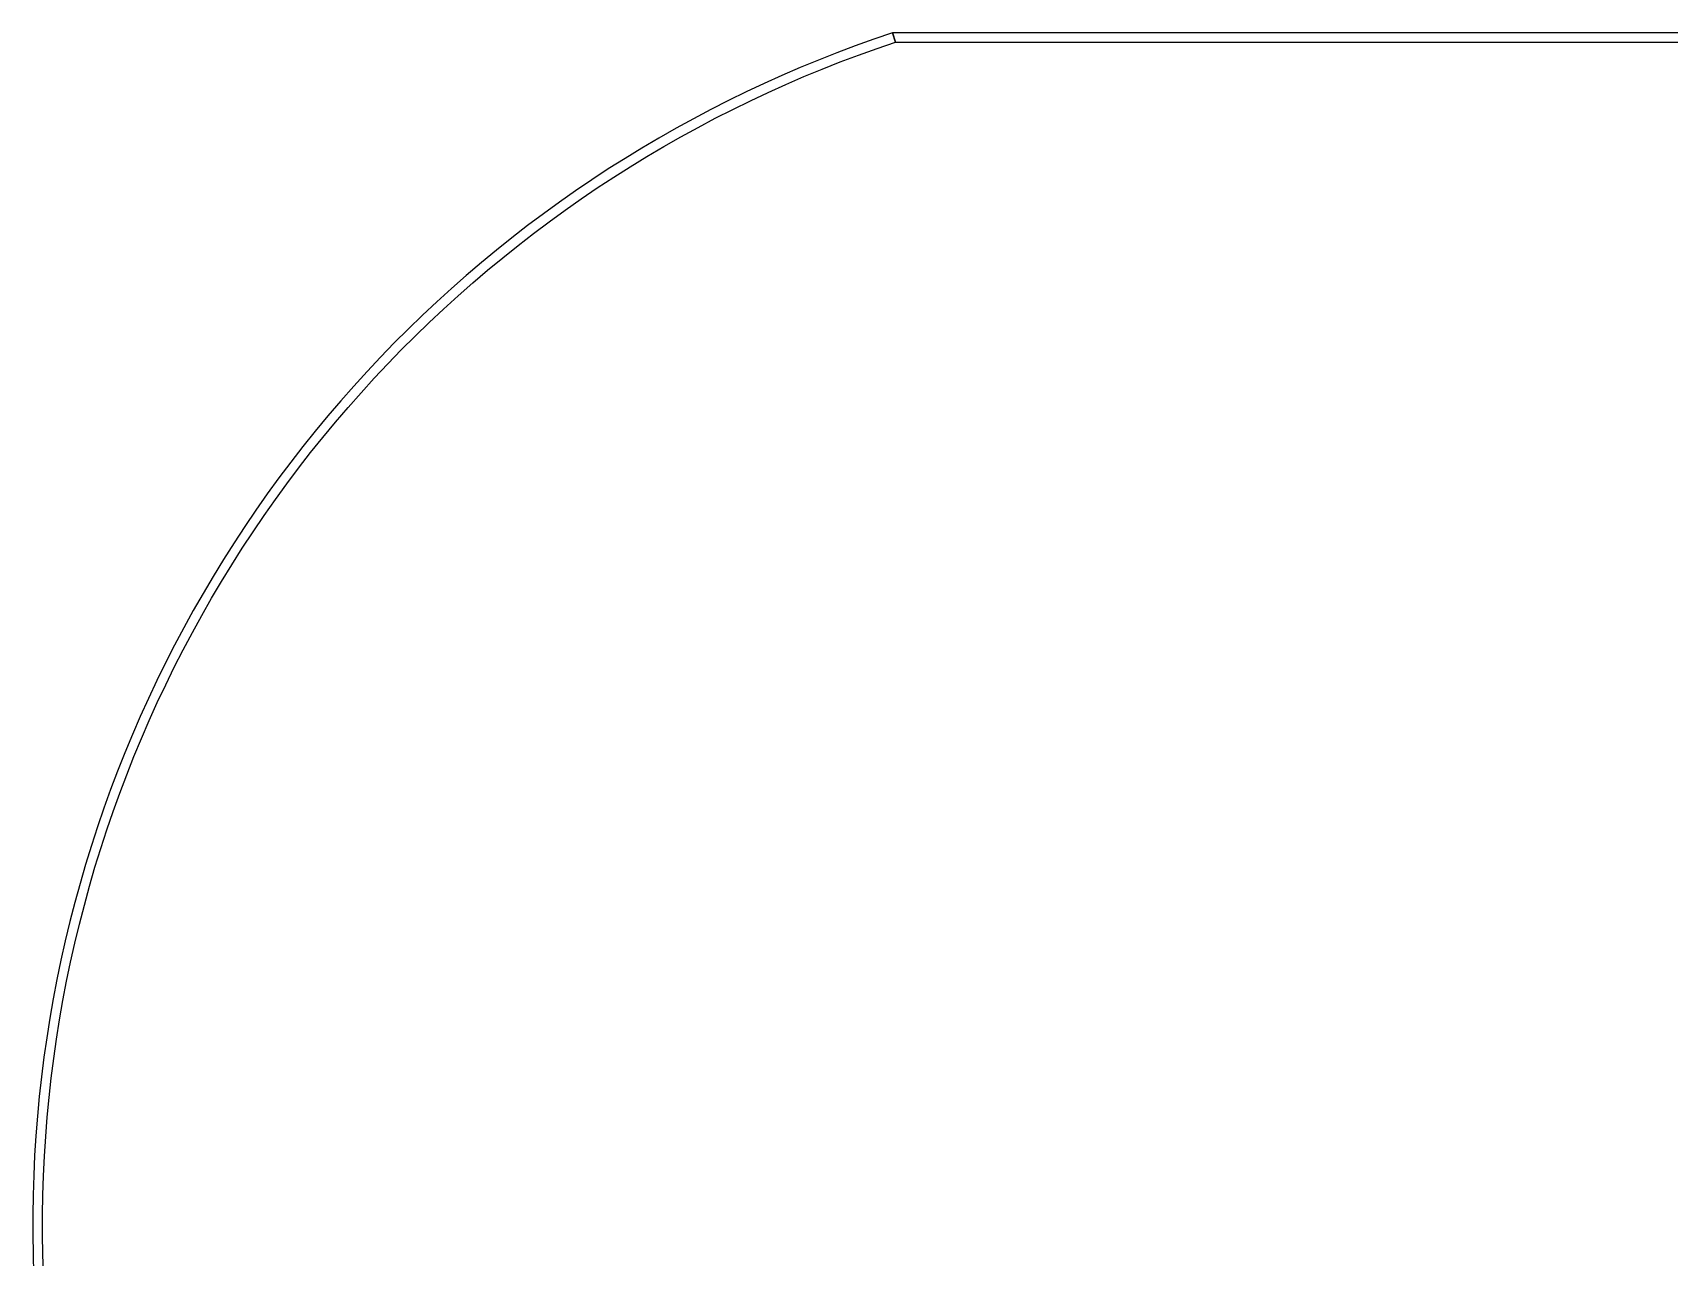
# Model space of a CAD drawing. Extents: x -25499 to 25499, y -25499 to 24195.
# Drawn here: x -25499 to 7710, y -652 to 24195 of the extents above; entities that cross this region are included whole.
import ezdxf

# ---------------------------------------------------------------- set-up
doc = ezdxf.new("R2010")
doc.units = 0

msp = doc.modelspace()

# ---------------------------------------------------------------- linework, layer by layer
for points in [[(-8053, 24195), (-8433, 24065), (-8810, 23930), (-9184, 23789), (-9557, 23641), (-9927, 23488), (-10295, 23329), (-10660, 23165), (-11023, 22994), (-11383, 22818), (-11740, 22637), (-12094, 22449), (-12445, 22257), (-12794, 22058), (-13139, 21855), (-13480, 21646), (-13819, 21431), (-14154, 21211), (-14485, 20986), (-14813, 20756), (-15137, 20521), (-15458, 20281), (-15775, 20035), (-16088, 19785), (-16396, 19530), (-16701, 19270), (-17002, 19005), (-17298, 18735), (-17591, 18461), (-17879, 18183), (-18162, 17900), (-18441, 17612), (-18715, 17320), (-18985, 17024), (-19250, 16724), (-19511, 16419), (-19766, 16110), (-20017, 15798), (-20263, 15481), (-20503, 15161), (-20739, 14837), (-20970, 14510), (-21195, 14178), (-21415, 13844), (-21630, 13505), (-21839, 13164), (-22044, 12819), (-22242, 12471), (-22435, 12120), (-22623, 11766), (-22805, 11409), (-22982, 11050), (-23152, 10687), (-23317, 10322), (-23477, 9955), (-23630, 9584), (-23778, 9212), (-23920, 8837), (-24056, 8460), (-24186, 8081), (-24310, 7700), (-24428, 7318), (-24539, 6933), (-24645, 6546), (-24745, 6158), (-24839, 5769), (-24926, 5378), (-25008, 4986), (-25083, 4592), (-25152, 4197), (-25215, 3802), (-25272, 3405), (-25322, 3008), (-25366, 2609), (-25404, 2211), (-25436, 1811), (-25461, 1411), (-25480, 1011), (-25493, 611), (-25499, 210), (-25499, -190), (-25493, -591), (-25481, -992)], [(-25281, -984), (-25293, -586), (-25299, -189), (-25299, 209), (-25293, 606), (-25280, 1003), (-25261, 1400), (-25236, 1797), (-25205, 2193), (-25167, 2589), (-25123, 2984), (-25073, 3378), (-25017, 3772), (-24955, 4165), (-24886, 4556), (-24812, 4947), (-24731, 5336), (-24644, 5724), (-24551, 6110), (-24452, 6495), (-24347, 6878), (-24236, 7260), (-24119, 7640), (-23996, 8018), (-23867, 8394), (-23732, 8768), (-23591, 9140), (-23445, 9509), (-23293, 9876), (-23135, 10241), (-22971, 10603), (-22801, 10963), (-22626, 11320), (-22446, 11674), (-22260, 12025), (-22068, 12373), (-21871, 12719), (-21668, 13061), (-21460, 13399), (-21247, 13735), (-21029, 14067), (-20805, 14396), (-20576, 14721), (-20343, 15042), (-20104, 15360), (-19860, 15674), (-19611, 15984), (-19358, 16290), (-19099, 16592), (-18836, 16890), (-18569, 17184), (-18296, 17474), (-18020, 17759), (-17738, 18040), (-17453, 18317), (-17163, 18588), (-16869, 18856), (-16570, 19118), (-16268, 19376), (-15961, 19630), (-15651, 19878), (-15337, 20121), (-15019, 20360), (-14697, 20593), (-14372, 20822), (-14043, 21045), (-13710, 21263), (-13375, 21476), (-13036, 21683), (-12693, 21885), (-12348, 22082), (-11999, 22273), (-11648, 22459), (-11294, 22639), (-10937, 22814), (-10577, 22983), (-10214, 23146), (-9850, 23304), (-9482, 23456), (-9112, 23602), (-8741, 23742), (-8366, 23877), (-7990, 24005), (-8053, 24195)], [(8053, 24195), (-8053, 24195), (-7990, 24005), (7990, 24005)]]:
    msp.add_lwpolyline(points)

doc.saveas('drawing.dxf')
